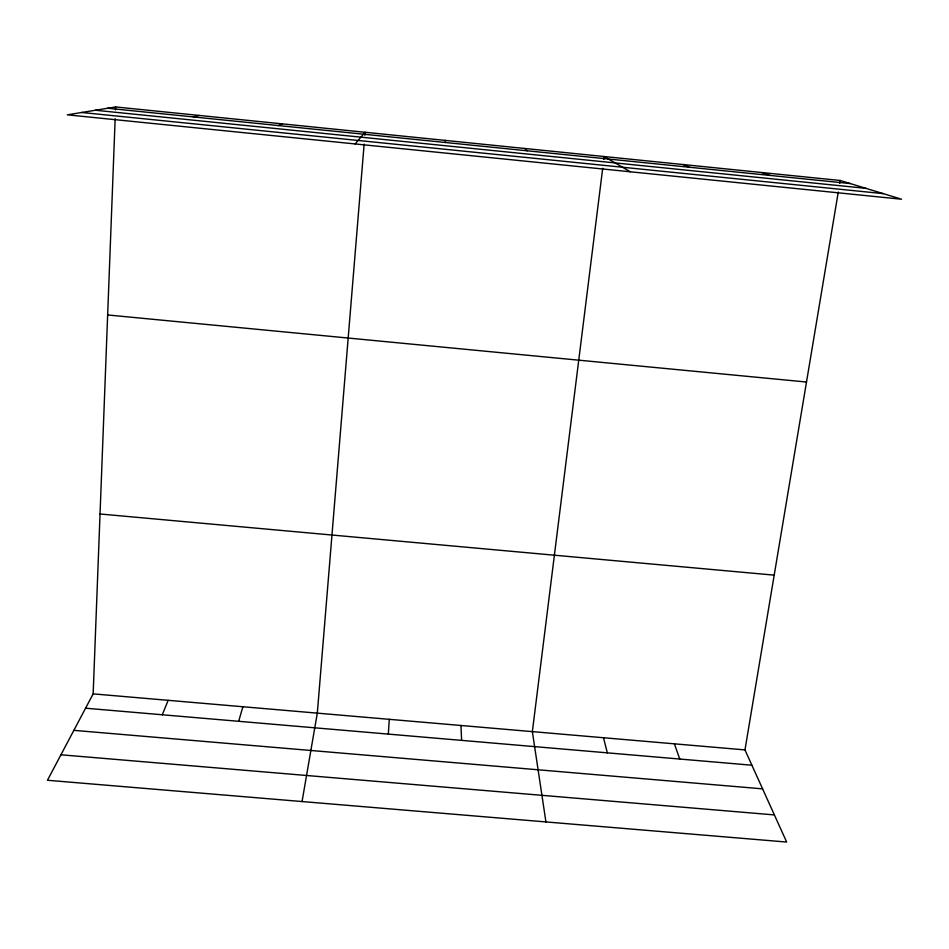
<?xml version="1.0" encoding="UTF-8"?>
<svg xmlns="http://www.w3.org/2000/svg" width="949" height="949" viewBox="0 0 949 949"><rect width="100%" height="100%" fill="white"/><g stroke="black" fill="none" stroke-linecap="round" stroke-linejoin="round"><path stroke-width="1.42" d="M838.275 192.054L744.965 749.9L786.662 842.048L47.45 780.268L93.156 693.873L115.161 118.72M115.493 109.894L115.612 106.952L840.209 180.488L901.55 199.219L67.308 114.829L115.612 106.952M388.343 734.111L389.268 719.318M364.143 144.082L317.31 713.138L302.055 801.537M364.879 135.233L365.116 132.279L355.128 143.94M602.71 168.222L532.365 731.62L545.924 821.929M603.801 159.456L604.169 156.538L630.338 171.781M839.723 183.382L840.209 180.488M238.685 721.311L242.885 706.744M162.279 714.775L168.163 700.315M278.603 125.576L282.316 123.868M193.347 116.929L199.148 115.434M85.564 708.203L751.905 765.214M73.856 730.35L762.593 788.856M60.926 754.787L774.384 814.918M93.156 693.873L744.965 749.9M100.036 513.99L774.194 575.141M107.652 314.961L806.496 382.032M107.7 108.245L850.28 183.56M95.398 110.25L865.915 188.341M81.709 112.48L883.294 193.643M761.857 172.54L770.019 175.423M683.185 164.557L689.413 167.249M524.821 148.483L527.158 150.796M674.371 743.826L679.757 759.046M603.493 737.741L607.324 752.854M445.14 140.393L445.496 142.504M460.953 725.487L461.617 740.386"/></g></svg>
